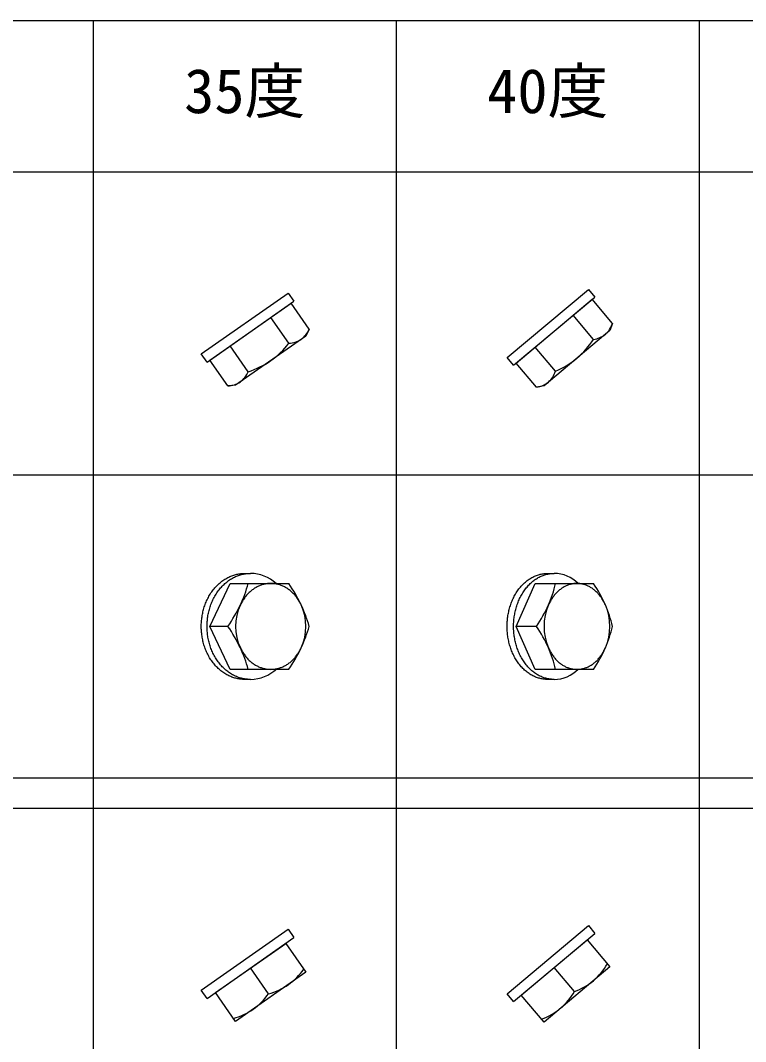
# Model space of a CAD drawing. Units: millimetres, scale not verified. Extents: x -585 to 585, y -390 to 417.
# Drawn here: x -149.4 to -5.8, y 187.8 to 390 of the extents above; entities that cross this region are included whole.
import ezdxf
from ezdxf.enums import TextEntityAlignment as Align

# ---------------------------------------------------------------- set-up
doc = ezdxf.new("R2010")
doc.units = ezdxf.units.MM
doc.header["$LTSCALE"] = 3
doc.layers.add('0-0', color=3, linetype='Continuous')
doc.layers.add('F-0', color=4, linetype='Continuous')
doc.styles.add('ＭＳ ゴシック', font='')
doc.styles.get('ＭＳ ゴシック').set_extended_font_data('MS Gothic')

msp = doc.modelspace()

# ---------------------------------------------------------------- linework, layer by layer
at = {"layer": '0-0'}
for p, q in [((-96.399, 336.023), (-95.252, 334.384)), ((-36.957, 336.749), (-35.671, 335.217)), ((-112.454, 322.339), (-95.252, 334.384)), ((-111.893, 322.732), (-95.813, 333.991)), ((-92.234, 328.879), (-95.813, 333.991)), ((-51.758, 321.719), (-35.671, 335.217)), ((-51.233, 322.159), (-36.196, 334.776)), ((-32.185, 329.996), (-36.196, 334.776)), ((-96.254, 326.064), (-99.833, 331.176)), ((-35.944, 326.841), (-39.955, 331.622)), ((-32.185, 329.996), (-32.704, 328.569)), ((-92.234, 328.879), (-92.875, 327.503)), ((-32.704, 328.569), (-45.727, 317.641)), ((-92.875, 327.503), (-106.801, 317.752)), ((-104.294, 320.434), (-107.873, 325.547)), ((-43.463, 320.532), (-47.474, 325.313)), ((-108.313, 317.62), (-111.893, 322.732)), ((-47.222, 317.378), (-51.233, 322.159)), ((-106.801, 317.752), (-108.313, 317.62)), ((-45.727, 317.641), (-47.222, 317.378)), ((-45, 280.5), (-44.357, 280.466)), ((-111.892, 270), (-107.872, 278.5)), ((-107.872, 278.5), (-96.253, 278.5)), ((-51.233, 270), (-47.474, 278.5)), ((-47.474, 278.5), (-35.944, 278.5)), ((-107.872, 261.5), (-111.892, 270)), ((-108.313, 270), (-111.892, 270)), ((-47.221, 270), (-51.233, 270)), ((-47.474, 261.5), (-51.233, 270)), ((-96.253, 261.5), (-107.872, 261.5)), ((-35.944, 261.5), (-47.474, 261.5)), ((-103.852, 259.5), (-105, 259.5)), ((-44.356, 259.534), (-45, 259.5)), ((-43.714, 259.5), (-45, 259.5)), ((-53.043, 197.251), (-36.957, 210.749)), ((-36.957, 210.749), (-35.671, 209.217)), ((-113.601, 197.977), (-96.399, 210.023)), ((-112.454, 196.339), (-95.252, 208.384)), ((-96.399, 210.023), (-95.252, 208.384)), ((-51.758, 195.719), (-35.671, 209.217)), ((-110.816, 197.486), (-96.89, 207.237)), ((-96.89, 207.237), (-92.875, 201.503)), ((-50.226, 197.004), (-37.203, 207.932)), ((-37.203, 207.932), (-32.704, 202.569)), ((-100.273, 197.25), (-103.853, 202.362)), ((-32.704, 202.569), (-45.726, 191.642)), ((-39.703, 197.687), (-43.714, 202.468)), ((-92.875, 201.503), (-106.801, 191.752)), ((-112.454, 196.339), (-113.601, 197.977)), ((-106.801, 191.752), (-110.816, 197.486)), ((-51.758, 195.719), (-53.043, 197.251)), ((-45.726, 191.642), (-50.226, 197.004))]:
    msp.add_line(p, q, dxfattribs=at)
for points in [[(-112.454, 322.339), (-113.601, 323.977), (-96.399, 336.023)], [(-51.758, 321.719), (-53.043, 323.251), (-36.957, 336.749)], [(-113.144, 273.378), (-113.073, 273.622), (-112.997, 273.866), (-112.916, 274.107), (-112.829, 274.347), (-112.737, 274.586), (-112.64, 274.823), (-112.537, 275.058), (-112.43, 275.29), (-112.317, 275.519), (-112.199, 275.746), (-112.076, 275.97), (-111.948, 276.19), (-111.815, 276.406), (-111.677, 276.618), (-111.535, 276.827), (-111.388, 277.031), (-111.237, 277.23), (-111.082, 277.425), (-110.922, 277.614), (-110.759, 277.799), (-110.592, 277.978), (-110.421, 278.152), (-110.247, 278.32), (-110.07, 278.482), (-109.889, 278.638), (-109.706, 278.789), (-109.52, 278.933), (-109.332, 279.07), (-109.143, 279.202), (-108.95, 279.327), (-108.756, 279.446), (-108.56, 279.558), (-108.364, 279.664), (-108.166, 279.763), (-107.967, 279.856), (-107.767, 279.942), (-107.567, 280.022), (-107.367, 280.095), (-107.166, 280.162)], [(-111.996, 273.378), (-111.926, 273.622), (-111.85, 273.866), (-111.768, 274.107), (-111.682, 274.347), (-111.59, 274.586), (-111.493, 274.823), (-111.39, 275.058), (-111.283, 275.29), (-111.17, 275.519), (-111.052, 275.746), (-110.928, 275.97), (-110.8, 276.19), (-110.668, 276.406), (-110.53, 276.618), (-110.388, 276.827), (-110.241, 277.031), (-110.09, 277.23), (-109.935, 277.425), (-109.775, 277.614), (-109.612, 277.799), (-109.444, 277.978), (-109.274, 278.152), (-109.1, 278.32), (-108.923, 278.482), (-108.742, 278.638), (-108.56, 278.789), (-108.373, 278.933), (-108.185, 279.07), (-107.996, 279.202), (-107.803, 279.327), (-107.609, 279.446), (-107.413, 279.558), (-107.216, 279.664), (-107.019, 279.763), (-106.82, 279.856), (-106.62, 279.942), (-106.42, 280.022), (-106.22, 280.095), (-106.019, 280.162)], [(-107.166, 280.162), (-106.965, 280.222), (-106.764, 280.277), (-106.565, 280.325), (-106.365, 280.367), (-106.167, 280.403), (-105.969, 280.434), (-105.772, 280.458), (-105.577, 280.477), (-105.384, 280.49), (-105.191, 280.498), (-105, 280.5), (-103.852, 280.5)], [(-106.019, 280.162), (-105.818, 280.222), (-105.618, 280.277), (-105.418, 280.325), (-105.218, 280.367), (-105.02, 280.403), (-104.822, 280.434), (-104.625, 280.458), (-104.43, 280.477), (-104.236, 280.49), (-104.044, 280.498), (-103.852, 280.5)], [(-52.322, 274.347), (-52.236, 274.586), (-52.144, 274.823), (-52.049, 275.058), (-51.948, 275.29), (-51.843, 275.519), (-51.732, 275.746), (-51.617, 275.97), (-51.497, 276.19), (-51.373, 276.406), (-51.244, 276.618), (-51.112, 276.827), (-50.974, 277.031), (-50.832, 277.23), (-50.688, 277.425), (-50.538, 277.614), (-50.385, 277.799), (-50.229, 277.978), (-50.07, 278.152), (-49.907, 278.32), (-49.741, 278.482), (-49.572, 278.638), (-49.401, 278.789), (-49.228, 278.933), (-49.052, 279.07), (-48.874, 279.202), (-48.694, 279.327), (-48.512, 279.446), (-48.33, 279.558), (-48.146, 279.664), (-47.96, 279.763), (-47.775, 279.856), (-47.588, 279.942), (-47.4, 280.022), (-47.213, 280.095), (-47.025, 280.162), (-46.838, 280.222), (-46.651, 280.277), (-46.464, 280.325), (-46.277, 280.367)], [(-51.036, 274.347), (-50.95, 274.586), (-50.859, 274.823), (-50.764, 275.058), (-50.663, 275.29), (-50.557, 275.519), (-50.447, 275.746), (-50.332, 275.97), (-50.212, 276.19), (-50.088, 276.406), (-49.959, 276.618), (-49.826, 276.827), (-49.688, 277.031), (-49.548, 277.23), (-49.402, 277.425), (-49.252, 277.614), (-49.1, 277.799), (-48.944, 277.978), (-48.784, 278.152), (-48.621, 278.32), (-48.456, 278.482), (-48.287, 278.638), (-48.116, 278.789), (-47.942, 278.933), (-47.766, 279.07), (-47.588, 279.202), (-47.408, 279.327), (-47.228, 279.446), (-47.044, 279.558), (-46.86, 279.664), (-46.675, 279.763), (-46.489, 279.856), (-46.302, 279.942), (-46.115, 280.022), (-45.928, 280.095), (-45.74, 280.162), (-45.552, 280.222), (-45.365, 280.277), (-45.178, 280.325), (-44.992, 280.367)], [(-46.277, 280.367), (-46.092, 280.403), (-45.907, 280.434), (-45.723, 280.458), (-45.54, 280.477), (-45.359, 280.49), (-45.179, 280.498), (-45, 280.5), (-43.714, 280.5)], [(-44.992, 280.367), (-44.806, 280.403), (-44.621, 280.434), (-44.437, 280.458), (-44.254, 280.477), (-44.073, 280.49), (-43.893, 280.498), (-43.714, 280.5)], [(-99.837, 278.5), (-99.997, 278.498), (-100.156, 278.491), (-100.315, 278.48), (-100.474, 278.465), (-100.632, 278.445), (-100.79, 278.421), (-100.948, 278.392), (-101.104, 278.358), (-101.27, 278.318), (-101.435, 278.274), (-101.599, 278.224), (-101.762, 278.17), (-101.924, 278.11), (-102.084, 278.046), (-102.243, 277.977), (-102.4, 277.903), (-102.564, 277.822), (-102.724, 277.735), (-102.884, 277.644), (-103.04, 277.548), (-103.196, 277.446), (-103.348, 277.341), (-103.5, 277.23), (-103.648, 277.114), (-103.796, 276.993), (-103.943, 276.866), (-104.087, 276.734), (-104.228, 276.598), (-104.366, 276.458), (-104.5, 276.313), (-104.632, 276.164), (-104.761, 276.01), (-104.886, 275.854), (-105.008, 275.693), (-105.127, 275.528), (-105.242, 275.36), (-105.353, 275.188), (-105.461, 275.012), (-105.565, 274.834)], [(-99.36, 278.48), (-99.519, 278.491), (-99.678, 278.498), (-99.837, 278.5)], [(-93.808, 274.25), (-93.907, 274.453), (-94.01, 274.652), (-94.11, 274.834), (-94.214, 275.012), (-94.322, 275.188), (-94.433, 275.36), (-94.548, 275.528), (-94.667, 275.693), (-94.789, 275.854), (-94.914, 276.01), (-95.043, 276.164), (-95.175, 276.313), (-95.309, 276.458), (-95.448, 276.598), (-95.588, 276.734), (-95.732, 276.866), (-95.879, 276.993), (-96.028, 277.114), (-96.176, 277.23), (-96.327, 277.341), (-96.48, 277.446), (-96.635, 277.548), (-96.792, 277.644), (-96.951, 277.735), (-97.112, 277.822), (-97.275, 277.903), (-97.432, 277.977), (-97.592, 278.046), (-97.752, 278.11), (-97.913, 278.17), (-98.076, 278.224), (-98.24, 278.274), (-98.405, 278.318), (-98.571, 278.358), (-98.728, 278.392), (-98.885, 278.421), (-99.043, 278.445), (-99.201, 278.465), (-99.36, 278.48)], [(-39.215, 278.5), (-39.364, 278.498), (-39.512, 278.491), (-39.661, 278.48), (-39.81, 278.465), (-39.958, 278.445), (-40.106, 278.421), (-40.253, 278.392), (-40.4, 278.358), (-40.555, 278.318), (-40.708, 278.274), (-40.862, 278.224), (-41.014, 278.17), (-41.165, 278.11), (-41.316, 278.046), (-41.464, 277.977), (-41.612, 277.903), (-41.764, 277.822), (-41.914, 277.735), (-42.063, 277.644), (-42.21, 277.548), (-42.355, 277.446), (-42.498, 277.341), (-42.639, 277.23), (-42.778, 277.114), (-42.917, 276.993), (-43.054, 276.866), (-43.188, 276.734), (-43.32, 276.598), (-43.449, 276.458), (-43.576, 276.313), (-43.699, 276.164), (-43.819, 276.01), (-43.936, 275.854), (-44.05, 275.693), (-44.161, 275.528), (-44.268, 275.36), (-44.373, 275.188), (-44.474, 275.012), (-44.571, 274.834)], [(-38.768, 278.48), (-38.917, 278.491), (-39.066, 278.498), (-39.215, 278.5)], [(-33.576, 274.25), (-33.668, 274.453), (-33.765, 274.652), (-33.859, 274.834), (-33.956, 275.012), (-34.056, 275.188), (-34.161, 275.36), (-34.268, 275.528), (-34.38, 275.693), (-34.493, 275.854), (-34.611, 276.01), (-34.731, 276.164), (-34.854, 276.313), (-34.98, 276.458), (-35.109, 276.598), (-35.241, 276.734), (-35.376, 276.866), (-35.512, 276.993), (-35.652, 277.114), (-35.791, 277.23), (-35.932, 277.341), (-36.075, 277.446), (-36.22, 277.548), (-36.367, 277.644), (-36.516, 277.735), (-36.666, 277.822), (-36.818, 277.903), (-36.965, 277.977), (-37.114, 278.046), (-37.264, 278.11), (-37.416, 278.17), (-37.568, 278.224), (-37.721, 278.274), (-37.875, 278.318), (-38.03, 278.358), (-38.176, 278.392), (-38.324, 278.421), (-38.472, 278.445), (-38.62, 278.465), (-38.768, 278.48)], [(-112.076, 264.031), (-112.199, 264.254), (-112.317, 264.482), (-112.43, 264.711), (-112.537, 264.943), (-112.64, 265.178), (-112.737, 265.414), (-112.829, 265.654), (-112.916, 265.894), (-112.997, 266.135), (-113.073, 266.378), (-113.144, 266.622), (-113.209, 266.866), (-113.269, 267.111), (-113.324, 267.356), (-113.373, 267.601), (-113.418, 267.846), (-113.457, 268.09), (-113.492, 268.333), (-113.521, 268.575), (-113.546, 268.817), (-113.566, 269.057), (-113.581, 269.295), (-113.592, 269.532), (-113.599, 269.767), (-113.601, 270), (-113.599, 270.234), (-113.592, 270.469), (-113.581, 270.706), (-113.566, 270.944), (-113.546, 271.184), (-113.521, 271.425), (-113.492, 271.667), (-113.457, 271.911), (-113.418, 272.155), (-113.373, 272.4), (-113.324, 272.645), (-113.269, 272.89), (-113.209, 273.134), (-113.144, 273.378)], [(-110.928, 264.031), (-111.052, 264.254), (-111.17, 264.482), (-111.283, 264.711), (-111.39, 264.943), (-111.493, 265.178), (-111.59, 265.414), (-111.682, 265.654), (-111.768, 265.894), (-111.85, 266.135), (-111.926, 266.378), (-111.996, 266.622), (-112.062, 266.866), (-112.122, 267.111), (-112.176, 267.356), (-112.226, 267.601), (-112.271, 267.846), (-112.31, 268.09), (-112.344, 268.333), (-112.374, 268.575), (-112.399, 268.817), (-112.419, 269.057), (-112.434, 269.295), (-112.445, 269.532), (-112.452, 269.767), (-112.454, 270), (-112.452, 270.234), (-112.445, 270.469), (-112.434, 270.706), (-112.419, 270.944), (-112.399, 271.184), (-112.374, 271.425), (-112.344, 271.667), (-112.31, 271.911), (-112.271, 272.155), (-112.226, 272.4), (-112.176, 272.645), (-112.122, 272.89), (-112.062, 273.134), (-111.996, 273.378)], [(-105.565, 274.834), (-105.665, 274.652), (-105.768, 274.453), (-105.868, 274.251)], [(-51.617, 264.031), (-51.732, 264.254), (-51.843, 264.482), (-51.948, 264.711), (-52.049, 264.943), (-52.144, 265.178), (-52.236, 265.414), (-52.322, 265.654), (-52.403, 265.894), (-52.479, 266.135), (-52.55, 266.378), (-52.616, 266.622), (-52.676, 266.866), (-52.733, 267.111), (-52.784, 267.356), (-52.831, 267.601), (-52.872, 267.846), (-52.909, 268.09), (-52.941, 268.333), (-52.969, 268.575), (-52.992, 268.817), (-53.011, 269.057), (-53.036, 269.532), (-53.044, 270), (-53.036, 270.469), (-53.011, 270.944), (-52.992, 271.184), (-52.969, 271.425), (-52.941, 271.667), (-52.909, 271.911), (-52.872, 272.155), (-52.831, 272.4), (-52.784, 272.645), (-52.733, 272.89), (-52.676, 273.134), (-52.616, 273.378), (-52.55, 273.622), (-52.479, 273.866), (-52.403, 274.107), (-52.322, 274.347)], [(-50.332, 264.031), (-50.447, 264.254), (-50.557, 264.482), (-50.663, 264.711), (-50.764, 264.943), (-50.859, 265.178), (-50.95, 265.414), (-51.036, 265.654), (-51.117, 265.894), (-51.193, 266.135), (-51.264, 266.378), (-51.33, 266.622), (-51.391, 266.866), (-51.448, 267.111), (-51.499, 267.356), (-51.545, 267.601), (-51.587, 267.846), (-51.624, 268.09), (-51.656, 268.333), (-51.684, 268.575), (-51.707, 268.817), (-51.725, 269.057), (-51.75, 269.532), (-51.758, 270), (-51.75, 270.469), (-51.725, 270.944), (-51.707, 271.184), (-51.684, 271.425), (-51.656, 271.667), (-51.624, 271.911), (-51.587, 272.155), (-51.545, 272.4), (-51.499, 272.645), (-51.448, 272.89), (-51.391, 273.134), (-51.33, 273.378), (-51.264, 273.622), (-51.193, 273.866), (-51.117, 274.107), (-51.036, 274.347)], [(-44.571, 274.834), (-44.664, 274.652), (-44.761, 274.453), (-44.853, 274.251)], [(-105.868, 265.75), (-105.768, 265.548), (-105.665, 265.349), (-105.565, 265.167), (-105.461, 264.988), (-105.353, 264.813), (-105.242, 264.641), (-105.127, 264.473), (-105.008, 264.308), (-104.886, 264.147), (-104.761, 263.99), (-104.632, 263.837), (-104.5, 263.688), (-104.366, 263.543), (-104.228, 263.403), (-104.087, 263.266), (-103.943, 263.135), (-103.796, 263.008), (-103.648, 262.886), (-103.5, 262.77), (-103.348, 262.66), (-103.196, 262.554), (-103.04, 262.453), (-102.884, 262.357), (-102.724, 262.266), (-102.564, 262.178), (-102.4, 262.097), (-102.243, 262.023), (-102.084, 261.954), (-101.924, 261.89), (-101.761, 261.831), (-101.599, 261.777), (-101.435, 261.727), (-101.27, 261.682), (-101.104, 261.642), (-100.948, 261.609), (-100.79, 261.58), (-100.632, 261.556), (-100.474, 261.536), (-100.315, 261.52)], [(-99.837, 261.5), (-99.678, 261.502), (-99.519, 261.51), (-99.36, 261.52), (-99.201, 261.536), (-99.043, 261.556), (-98.885, 261.58), (-98.728, 261.609), (-98.571, 261.642), (-98.405, 261.682), (-98.24, 261.727), (-98.076, 261.777), (-97.913, 261.831), (-97.752, 261.89), (-97.592, 261.954), (-97.432, 262.024), (-97.275, 262.097), (-97.112, 262.178), (-96.951, 262.266), (-96.792, 262.357), (-96.635, 262.453), (-96.48, 262.554), (-96.327, 262.66), (-96.176, 262.77), (-96.028, 262.886), (-95.879, 263.008), (-95.732, 263.135), (-95.588, 263.266), (-95.448, 263.403), (-95.309, 263.543), (-95.175, 263.688), (-95.043, 263.837), (-94.914, 263.99), (-94.788, 264.147), (-94.667, 264.308), (-94.548, 264.473), (-94.433, 264.641), (-94.322, 264.813), (-94.214, 264.988), (-94.11, 265.167)], [(-94.11, 265.167), (-94.01, 265.349), (-93.907, 265.548), (-93.808, 265.75)], [(-44.854, 265.75), (-44.761, 265.548), (-44.664, 265.349), (-44.571, 265.167), (-44.474, 264.988), (-44.373, 264.813), (-44.268, 264.641), (-44.161, 264.473), (-44.05, 264.308), (-43.936, 264.147), (-43.819, 263.99), (-43.699, 263.837), (-43.576, 263.688), (-43.449, 263.543), (-43.32, 263.403), (-43.188, 263.266), (-43.054, 263.135), (-42.917, 263.008), (-42.778, 262.886), (-42.639, 262.77), (-42.498, 262.66), (-42.355, 262.554), (-42.21, 262.453), (-42.063, 262.357), (-41.914, 262.266), (-41.764, 262.178), (-41.612, 262.097), (-41.464, 262.023), (-41.316, 261.954), (-41.165, 261.89), (-41.014, 261.831), (-40.862, 261.777), (-40.708, 261.727), (-40.555, 261.682), (-40.4, 261.642), (-40.253, 261.609), (-40.105, 261.58), (-39.958, 261.556), (-39.81, 261.536), (-39.661, 261.52)], [(-39.215, 261.5), (-39.066, 261.502), (-38.917, 261.51), (-38.768, 261.52), (-38.62, 261.536), (-38.472, 261.556), (-38.324, 261.58), (-38.176, 261.609), (-38.03, 261.642), (-37.875, 261.682), (-37.721, 261.727), (-37.568, 261.777), (-37.416, 261.831), (-37.264, 261.89), (-37.114, 261.954), (-36.965, 262.024), (-36.818, 262.097), (-36.666, 262.178), (-36.516, 262.266), (-36.367, 262.357), (-36.22, 262.453), (-36.075, 262.554), (-35.932, 262.66), (-35.791, 262.77), (-35.652, 262.886), (-35.512, 263.008), (-35.376, 263.135), (-35.241, 263.266), (-35.109, 263.403), (-34.98, 263.543), (-34.854, 263.688), (-34.731, 263.837), (-34.611, 263.99), (-34.493, 264.147), (-34.38, 264.308), (-34.268, 264.473), (-34.161, 264.641), (-34.056, 264.813), (-33.956, 264.988), (-33.859, 265.167)], [(-33.859, 265.167), (-33.764, 265.349), (-33.668, 265.548), (-33.576, 265.75)], [(-105, 259.5), (-105.191, 259.503), (-105.384, 259.51), (-105.577, 259.524), (-105.772, 259.543), (-105.969, 259.567), (-106.167, 259.598), (-106.365, 259.634), (-106.565, 259.676), (-106.764, 259.724), (-106.965, 259.778), (-107.166, 259.838), (-107.367, 259.906), (-107.567, 259.979), (-107.767, 260.058), (-107.967, 260.145), (-108.166, 260.238), (-108.364, 260.337), (-108.56, 260.442), (-108.756, 260.554), (-108.95, 260.674), (-109.143, 260.798), (-109.332, 260.93), (-109.52, 261.068), (-109.706, 261.212), (-109.889, 261.362), (-110.07, 261.518), (-110.247, 261.681), (-110.421, 261.849), (-110.592, 262.022), (-110.759, 262.202), (-110.922, 262.386), (-111.082, 262.576), (-111.237, 262.77), (-111.388, 262.97), (-111.535, 263.174), (-111.677, 263.382), (-111.815, 263.594), (-111.948, 263.811), (-112.076, 264.031)], [(-103.852, 259.5), (-104.044, 259.503), (-104.236, 259.51), (-104.43, 259.524), (-104.625, 259.543), (-104.822, 259.567), (-105.02, 259.598), (-105.218, 259.634), (-105.418, 259.676), (-105.618, 259.724), (-105.818, 259.778), (-106.019, 259.838), (-106.22, 259.906), (-106.42, 259.979), (-106.62, 260.058), (-106.82, 260.145), (-107.019, 260.238), (-107.216, 260.337), (-107.413, 260.442), (-107.609, 260.554), (-107.803, 260.674), (-107.996, 260.798), (-108.185, 260.93), (-108.373, 261.068), (-108.56, 261.212), (-108.742, 261.362), (-108.923, 261.518), (-109.1, 261.681), (-109.274, 261.849), (-109.444, 262.022), (-109.612, 262.202), (-109.775, 262.386), (-109.935, 262.576), (-110.09, 262.77), (-110.241, 262.97), (-110.388, 263.174), (-110.53, 263.382), (-110.668, 263.594), (-110.8, 263.811), (-110.928, 264.031)], [(-45, 259.5), (-45.179, 259.503), (-45.359, 259.51), (-45.54, 259.524), (-45.723, 259.543), (-45.907, 259.567), (-46.092, 259.598), (-46.277, 259.634), (-46.464, 259.676), (-46.651, 259.724), (-46.838, 259.778), (-47.025, 259.838), (-47.213, 259.906), (-47.4, 259.979), (-47.588, 260.058), (-47.775, 260.145), (-47.96, 260.238), (-48.146, 260.337), (-48.33, 260.442), (-48.512, 260.554), (-48.694, 260.674), (-48.874, 260.798), (-49.052, 260.93), (-49.228, 261.068), (-49.401, 261.212), (-49.572, 261.362), (-49.741, 261.518), (-49.907, 261.681), (-50.07, 261.849), (-50.229, 262.022), (-50.385, 262.202), (-50.538, 262.386), (-50.688, 262.576), (-50.832, 262.77), (-50.974, 262.97), (-51.112, 263.174), (-51.244, 263.382), (-51.373, 263.594), (-51.497, 263.811), (-51.617, 264.031)], [(-43.714, 259.5), (-43.893, 259.503), (-44.073, 259.51), (-44.254, 259.524), (-44.437, 259.543), (-44.621, 259.567), (-44.806, 259.598), (-44.992, 259.634), (-45.178, 259.676), (-45.365, 259.724), (-45.552, 259.778), (-45.74, 259.838), (-45.928, 259.906), (-46.115, 259.979), (-46.302, 260.058), (-46.489, 260.145), (-46.675, 260.238), (-46.86, 260.337), (-47.044, 260.442), (-47.228, 260.554), (-47.408, 260.674), (-47.588, 260.798), (-47.766, 260.93), (-47.942, 261.068), (-48.116, 261.212), (-48.287, 261.362), (-48.456, 261.518), (-48.621, 261.681), (-48.784, 261.849), (-48.944, 262.022), (-49.1, 262.202), (-49.252, 262.386), (-49.402, 262.576), (-49.548, 262.77), (-49.688, 262.97), (-49.826, 263.174), (-49.959, 263.382), (-50.088, 263.594), (-50.212, 263.811), (-50.332, 264.031)], [(-100.315, 261.52), (-100.156, 261.51), (-99.997, 261.502), (-99.837, 261.5)], [(-39.661, 261.52), (-39.512, 261.51), (-39.364, 261.502), (-39.215, 261.5)]]:
    msp.add_lwpolyline(points, dxfattribs=at)
for centre, radius, start, end in [((-36.858, 331.48), 4.903, 312.005, 342.375), ((-96.76, 330.765), 4.903, 307.005, 337.375), ((-36.594, 331.699), 4.902, 277.618, 307.994), ((-110.042, 336.857), 17.51, 305.642, 321.946), ((-96.478, 330.96), 4.902, 272.618, 302.994), ((-50.62, 336.392), 17.51, 310.642, 326.946), ((-109.72, 337.083), 17.51, 288.054, 304.358), ((-50.32, 336.645), 17.51, 293.054, 309.358), ((-108.818, 322.32), 4.902, 307.006, 337.382), ((-48.134, 322.016), 4.902, 312.006, 342.382), ((-108.538, 322.518), 4.903, 272.624, 302.995), ((-47.872, 322.238), 4.903, 277.624, 307.995), ((-103.94, 272.905), 7.596, 47.447, 89.339), ((-43.832, 273.646), 6.855, 45.02, 89.013), ((-130.018, 285.614), 26.69, 334.802, 344.542), ((-124.248, 259.564), 33.798, 25.757, 34.076), ((-65.81, 283.466), 22.893, 336.265, 347.474), ((-60.414, 262.083), 29.467, 24.388, 33.857), ((-136.317, 288.942), 33.809, 325.925, 334.243), ((-96.652, 270), 10.148, 155.237, 204.762), ((-117.963, 262.885), 26.696, 15.459, 25.199), ((-103.023, 270), 10.148, 335.237, 24.762), ((-71.7, 286.422), 29.477, 326.144, 335.612), ((-34.937, 270), 10.789, 156.798, 203.202), ((-43.492, 270), 10.789, 336.798, 23.202), ((-54.536, 265.034), 22.898, 12.527, 23.737), ((-136.317, 251.058), 33.81, 25.757, 34.074), ((-117.963, 277.116), 26.695, 334.8, 344.541), ((-71.7, 253.578), 29.478, 24.388, 33.856), ((-54.536, 274.966), 22.897, 336.263, 347.473), ((-130.018, 254.386), 26.69, 15.458, 25.198), ((-124.248, 280.438), 33.798, 325.924, 334.243), ((-65.81, 256.535), 22.893, 12.526, 23.735), ((-60.414, 277.918), 29.468, 326.143, 335.612), ((-103.948, 267.129), 7.629, 270.718, 313.786), ((-43.832, 266.355), 6.855, 270.988, 314.982), ((-44.652, 209.91), 13.305, 310.793, 329.466), ((-104.138, 209.857), 13.305, 305.793, 324.466), ((-103.839, 210.071), 13.308, 285.537, 304.209), ((-44.372, 210.149), 13.308, 290.537, 309.209), ((-111.103, 204.985), 13.309, 305.791, 324.463), ((-51.166, 204.449), 13.309, 310.791, 329.463), ((-110.799, 205.193), 13.305, 285.534, 304.207), ((-50.881, 204.683), 13.305, 290.534, 309.207)]:
    msp.add_arc(centre, radius, start, end, dxfattribs=at)
at = {"layer": 'F-0', "color": 6}
for p, q in [((-585, 390), (585, 390)), ((-585, 360), (585, 360))]:
    msp.add_line(p, q, dxfattribs=at)
at = {"layer": 'F-0'}
for p, q in [((-135, 390), (-135, -390)), ((-75, 390), (-75, -390)), ((-15, 390), (-15, -390)), ((-555, 300), (585, 300)), ((-555, 240), (585, 240)), ((-555, 234), (585, 234))]:
    msp.add_line(p, q, dxfattribs=at)

# ---------------------------------------------------------------- texts
at = {"layer": 'F-0', "color": 7, "style": 'ＭＳ ゴシック'}
for s, p in [('35度', (-117, 369)), ('40度', (-57, 369))]:
    msp.add_text(s, height=8.798, dxfattribs=at).set_placement(p, align=Align.BOTTOM_LEFT)

doc.saveas('drawing.dxf')
